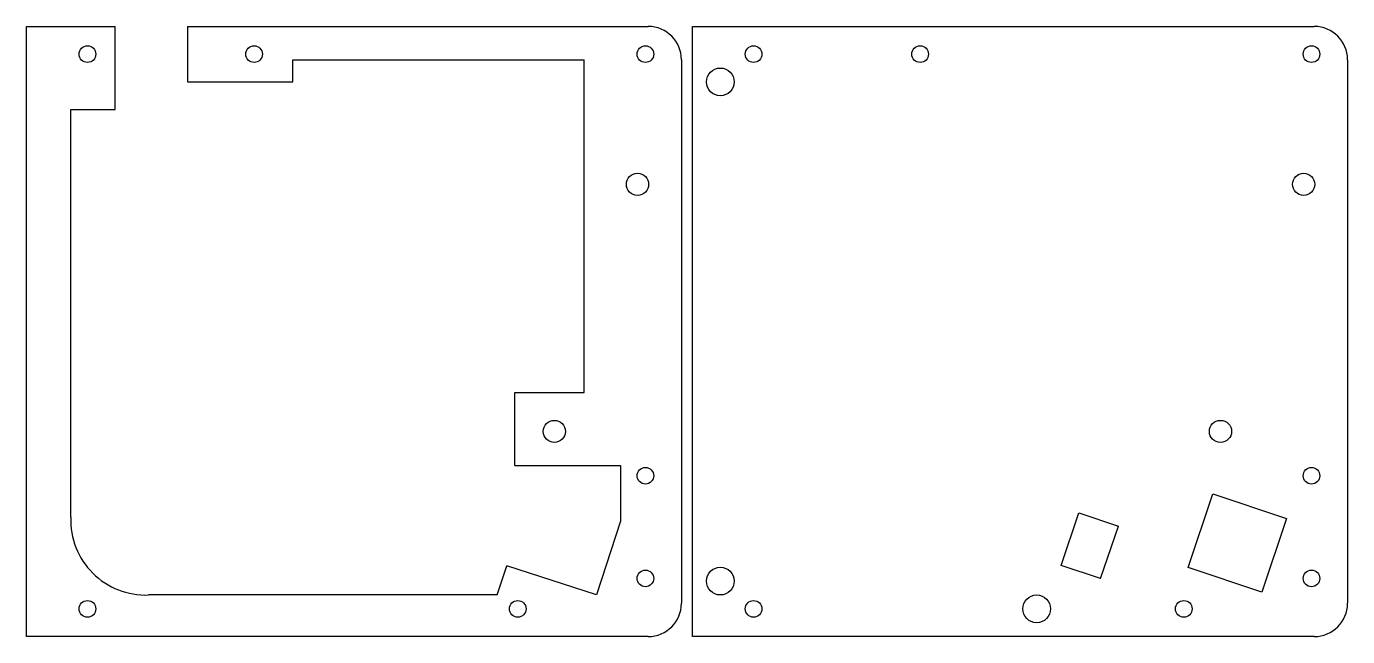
# Model space of a CAD drawing. Extents: x 5 to 243, y -115 to -5.
import ezdxf

# ---------------------------------------------------------------- set-up
doc = ezdxf.new("R2010")
doc.units = 0

# ---------------------------------------------------------------- blocks, each defined once
blk = doc.blocks.new('View0021')
at = {"color": 0, "linetype": 'BYBLOCK'}
for p, q in [((0, 0), (0, 110)), ((0, 110), (16, 110)), ((16, 95), (16, 110)), ((29, 110), (112, 110)), ((29, 110), (29, 100)), ((48, 100), (48, 104)), ((48, 104), (100.5, 104)), ((100.5, 44), (100.5, 104)), ((118, 104), (118, 6)), ((29, 100), (48, 100)), ((8, 95), (16, 95)), ((8, 21.5), (8, 95)), ((88, 44), (100.5, 44)), ((88, 30.8202), (88, 44)), ((88, 30.8202), (107, 30.8202)), ((107, 30.8202), (107, 20.8202)), ((107, 20.8202), (102.691, 7.5)), ((84.8229, 7.5), (86.516, 12.7329)), ((102.691, 7.5), (86.516, 12.7329)), ((84.8229, 7.5), (22, 7.5)), ((112, 0), (0, 0))]:
    blk.add_line(p, q, dxfattribs=at)
for centre, radius in [((11, 105), 1.5), ((41, 105), 1.5), ((111.5, 105), 1.5), ((110.085, 81.531), 2), ((95.1006, 36.9835), 2), ((111.5, 29), 1.5), ((111.5, 10.5), 1.5), ((11, 5), 1.5), ((88.5, 5), 1.5)]:
    blk.add_circle(centre, radius, dxfattribs=at)
for centre, radius, start, end in [((112, 104), 6, 0, 90), ((21.4904, 20.9904), 13.5, 177.837, -87.8366), ((112, 6), 6, -90, 0)]:
    blk.add_arc(centre, radius, start, end, dxfattribs=at)
blk = doc.blocks.new('View0031')
at = {"color": 0, "linetype": 'BYBLOCK'}
for p, q in [((0, 0), (0, 110)), ((0, 110), (112, 110)), ((118, 104), (118, 6)), ((89.2672, 12.4634), (93.7305, 25.7328)), ((93.7305, 25.7328), (107, 21.2695)), ((66.4062, 12.8406), (69.5943, 22.3188)), ((69.5943, 22.3188), (76.7029, 19.9277)), ((73.5148, 10.4495), (76.7029, 19.9277)), ((107, 21.2695), (102.537, 8)), ((73.5148, 10.4495), (66.4062, 12.8406)), ((102.537, 8), (89.2672, 12.4634)), ((112, 0), (0, 0))]:
    blk.add_line(p, q, dxfattribs=at)
for centre, radius in [((11, 105), 1.5), ((41, 105), 1.5), ((111.5, 105), 1.5), ((5, 100), 2.5), ((110.085, 81.531), 2), ((95.1006, 36.9835), 2), ((111.5, 29), 1.5), ((5, 10), 2.5), ((111.5, 10.5), 1.5), ((62, 5), 2.5), ((11, 5), 1.5), ((88.5, 5), 1.5)]:
    blk.add_circle(centre, radius, dxfattribs=at)
for centre, start, end in [((112, 104), 0, 90), ((112, 6), -90, 0)]:
    blk.add_arc(centre, 6, start, end, dxfattribs=at)

msp = doc.modelspace()

# ---------------------------------------------------------------- block references
for name, p in [('View0021', (5, -115)), ('View0031', (125, -115))]:
    msp.add_blockref(name, p)

doc.saveas('drawing.dxf')
